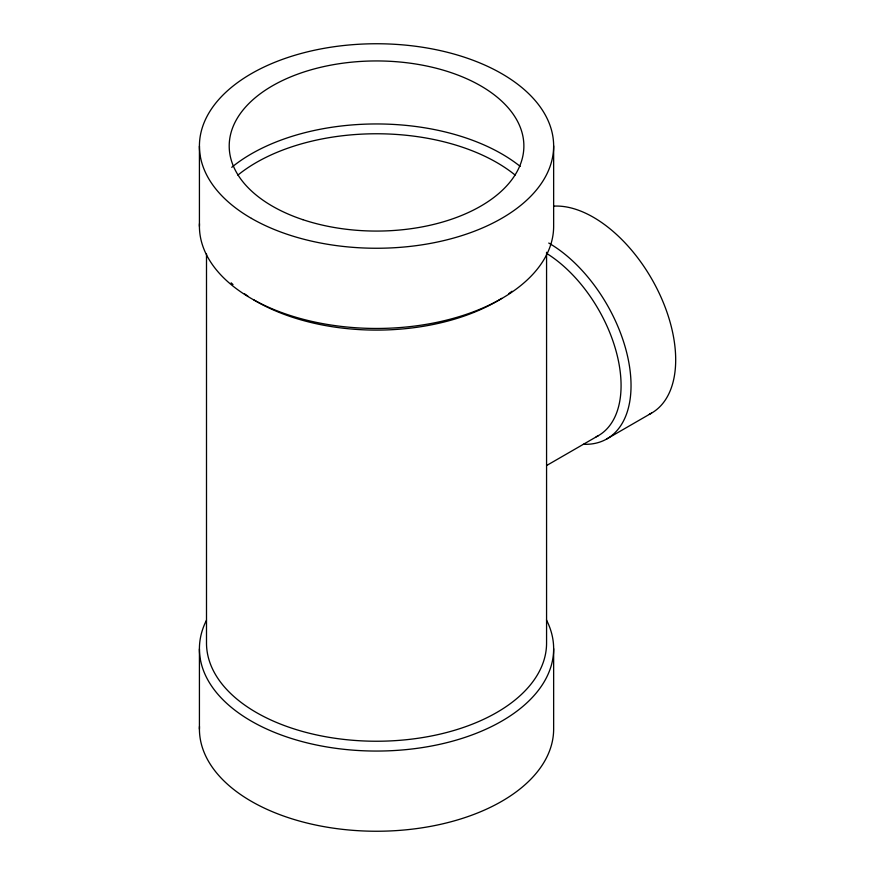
<?xml version="1.0" encoding="UTF-8"?>
<svg xmlns="http://www.w3.org/2000/svg" width="875" height="875" viewBox="0 0 875 875"><rect width="100%" height="100%" fill="white"/><g stroke="black" fill="none" stroke-linecap="round" stroke-linejoin="round"><path stroke-width="1.31" d="M546.995 465.303L598.358 435.652M606.856 438.911L651.503 413.131M553.645 145.863L553.645 226.067A177.111 102.255 0 0 1 374.478 328.453A177.111 102.255 0 0 1 199.478 223.683M553.645 648.659L553.645 728.853A177.111 102.255 0 0 1 374.478 831.239A177.111 102.255 0 0 1 199.478 726.48M546.569 252.273L546.569 642.928A170.034 98.164 0 0 1 376.786 741.234A170.034 98.164 0 0 1 206.5 643.213L206.5 253.925M199.423 146.147L199.423 226.341M199.423 648.933L199.423 729.137M546.941 253.597A109.309 63.109 60 0 1 616.35 352.111A109.309 63.109 60 0 1 596.127 436.833M512.017 291.255A170.034 98.164 0 0 1 508.692 293.694M501.681 298.386A170.034 98.164 0 0 1 253.838 299.895M247.877 296.111A170.034 98.164 0 0 1 244.442 293.748M233.002 284.561A170.034 98.164 0 0 1 231.142 282.822M237.869 175.12A170.034 98.164 0 0 1 515.112 175.044M546.481 620.003A177.111 102.255 0 0 1 376.742 751.056A177.111 102.255 0 0 1 206.478 620.222M231.733 167.322A177.111 102.255 0 0 1 520.209 166.414M548.745 243.053A116.386 67.2 60 0 1 629.092 363.934A116.386 67.2 60 0 1 583.461 444.281M553.558 206.15A116.386 67.2 60 0 1 660.078 295.116A116.386 67.2 60 0 1 649.305 414.312M302.87 219.669A147.328 85.061 0 0 0 523.873 146.005A147.328 85.061 0 0 0 302.87 72.341A147.328 85.061 0 0 0 302.87 219.669M251.442 218.389A177.111 102.255 0 0 0 547.663 172.353A177.111 102.255 0 0 0 330.498 47.261A177.111 102.255 0 0 0 251.442 218.389"/></g></svg>
